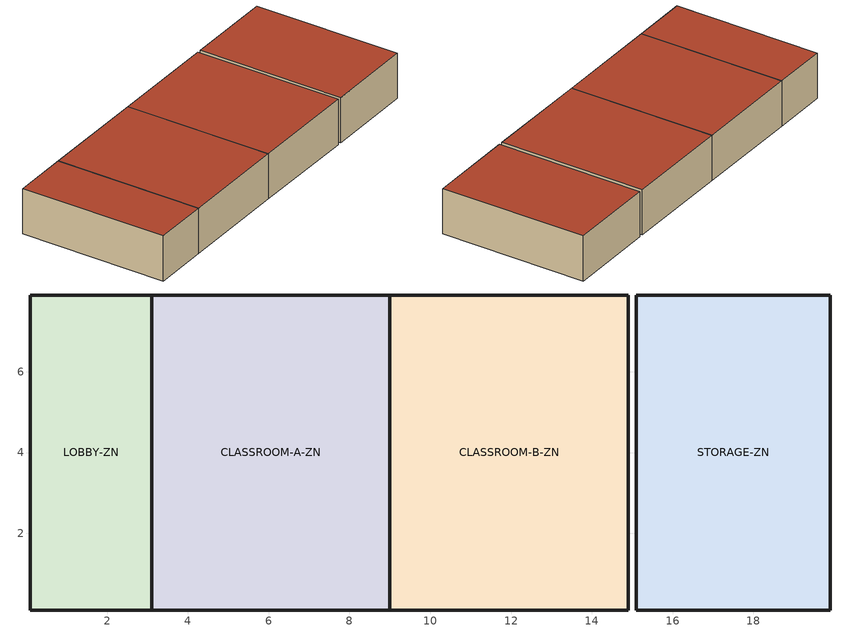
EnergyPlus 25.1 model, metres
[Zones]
CLASSROOM-A-ZN
 floor ground (EW3B09-ConstructionSet Floor): 3.1,0.1 3.1,7.9 9,7.9 9,0.1 z0
 wall outside (EW3B09-ConstructionSet Wall): 3.1,0.1 9,0.1 9,7.9 3.1,7.9 3.1,0.1 z0:2.44
 roof outside (EW3B09-ConstructionSet Roof): 9,0.1 9,7.9 3.1,7.9 3.1,0.1 z2.44
CLASSROOM-B-ZN
 floor ground (EW3B09-ConstructionSet Floor): 9,0.1 9,7.9 14.9,7.9 14.9,0.1 z0
 wall outside (EW3B09-ConstructionSet Wall): 9,7.9 9,0.1 14.9,0.1 14.9,7.9 9,7.9 z0:2.44
 roof outside (EW3B09-ConstructionSet Roof): 14.9,0.1 14.9,7.9 9,7.9 9,0.1 z2.44
LOBBY-ZN
 floor ground (EW3B09-ConstructionSet Floor): 0.1,0.1 0.1,7.9 3.1,7.9 3.1,0.1 z0
 wall outside (EW3B09-ConstructionSet Wall): 0.1,7.9 0.1,0.1 3.1,0.1 3.1,7.9 0.1,7.9 z0:2.44
 roof outside (EW3B09-ConstructionSet Roof): 3.1,0.1 3.1,7.9 0.1,7.9 0.1,0.1 z2.44
STORAGE-ZN
 floor ground (EW3B09-ConstructionSet Floor): 15.1,0.1 15.1,7.9 19.9,7.9 19.9,0.1 z0
 wall outside (EW3B09-ConstructionSet Wall): 15.1,7.9 15.1,0.1 19.9,0.1 19.9,7.9 15.1,7.9 z0:2.44
 roof outside (EW3B09-ConstructionSet Roof): 19.9,0.1 19.9,7.9 15.1,7.9 15.1,0.1 z2.44
[Building]
multi-cli-3-revit-archicad-openstudio-task-09-windows
[Material] Thermal Absorptance=0.9; Solar Absorptance=0.7; Visible Absorptance=0.7
Name | Roughness | Thickness {m} | Conductivity {W/m-K} | Density {kg/m3} | Specific Heat {J/kg-K}
EW Floor Slab | MediumRough | 0.18 | 1.4 | 2200 | 900
EW Roof Insulation | MediumSmooth | 0.24 | 0.055 | 120 | 1000
EW Wall Insulation | MediumSmooth | 0.2 | 0.08 | 160 | 900
[Construction]
EW3B09-ConstructionSet Floor: EW Floor Slab
EW3B09-ConstructionSet Roof: EW Roof Insulation
EW3B09-ConstructionSet Wall: EW Wall Insulation
[Zone] Multiplier=1; Part of Total Floor Area=Yes
CLASSROOM-A-ZN; CLASSROOM-B-ZN; LOBBY-ZN; STORAGE-ZN
[Space]
Name | Zone
CLASSROOM-A | CLASSROOM-A-ZN
CLASSROOM-B | CLASSROOM-B-ZN
LOBBY | LOBBY-ZN
STORAGE | STORAGE-ZN
[Lights] Design Level Calculation Method=Watts/Area; Fraction Replaceable=1
Name | Zone or ZoneList or Space or SpaceList | Schedule | Watts per Floor Area {W/m2}
CLASSROOM-A Lights | CLASSROOM-A | CLASSROOM-A ClassroomTeachingSchedule | 10
CLASSROOM-B Lights | CLASSROOM-B | CLASSROOM-B ClassroomTeachingSchedule | 10
LOBBY Lights | LOBBY | LOBBY LobbyShortOccupancy | 6
STORAGE Lights | STORAGE | STORAGE StorageLowLoad | 3
[People] Number of People Calculation Method=People/Area; Fraction Radiant=0.3; Activity Level Schedule=Occupant Activity 120W
Name | Zone or ZoneList or Space or SpaceList | Number of People Schedule | People per Floor Area {person/m2}
CLASSROOM-A People | CLASSROOM-A | CLASSROOM-A ClassroomTeachingSchedule | 0.25
CLASSROOM-B People | CLASSROOM-B | CLASSROOM-B ClassroomTeachingSchedule | 0.25
LOBBY People | LOBBY | LOBBY LobbyShortOccupancy | 0.04
STORAGE People | STORAGE | STORAGE StorageLowLoad | 0.01
[ElectricEquipment] Design Level Calculation Method=Watts/Area
Name | Zone or ZoneList or Space or SpaceList | Schedule | Watts per Floor Area {W/m2}
CLASSROOM-A Equipment | CLASSROOM-A | CLASSROOM-A ClassroomTeachingSchedule | 8
CLASSROOM-B Equipment | CLASSROOM-B | CLASSROOM-B ClassroomTeachingSchedule | 8
LOBBY Equipment | LOBBY | LOBBY LobbyShortOccupancy | 2
STORAGE Equipment | STORAGE | STORAGE StorageLowLoad | 1
[ZoneControl:Thermostat] Temperature Difference Between Cutout And Setpoint {deltaC}=0
Name | Zone or ZoneList | Control Type Schedule | Control 1
CLASSROOM-A-ZN Thermostat | CLASSROOM-A-ZN | CLASSROOM-A-ZN Thermostat Schedule | CLASSROOM-A Thermostat
CLASSROOM-B-ZN Thermostat | CLASSROOM-B-ZN | CLASSROOM-B-ZN Thermostat Schedule | CLASSROOM-B Thermostat
LOBBY-ZN Thermostat | LOBBY-ZN | LOBBY-ZN Thermostat Schedule | LOBBY Thermostat
STORAGE-ZN Thermostat | STORAGE-ZN | STORAGE-ZN Thermostat Schedule | STORAGE Thermostat
[ThermostatSetpoint:DualSetpoint] Heating Setpoint Temperature Schedule=Heating Setpoint 20.0C; Cooling Setpoint Temperature Schedule=Cooling Setpoint 24.0C
CLASSROOM-A Thermostat; CLASSROOM-B Thermostat; LOBBY Thermostat; STORAGE Thermostat
[ZoneVentilation:DesignFlowRate] Design Flow Rate Calculation Method=Flow/Person
Name | Zone or ZoneList or Space or SpaceList | Schedule | Flow Rate per Person {m3/s-person}
CLASSROOM-A-ZN Ventilation per Person | CLASSROOM-A-ZN | CLASSROOM-A ClassroomTeachingSchedule | 0.01
CLASSROOM-B-ZN Ventilation per Person | CLASSROOM-B-ZN | CLASSROOM-B ClassroomTeachingSchedule | 0.01
LOBBY-ZN Ventilation per Person | LOBBY-ZN | LOBBY LobbyShortOccupancy | 0.008
STORAGE-ZN Ventilation per Person | STORAGE-ZN | STORAGE StorageLowLoad | 0.005
[Schedule:Day:Interval]
Schedule Day 5; Schedule Day 6: No, 07:00, 0.05, 08:00, 0.2, 17:00, 1, 19:00, 0.25, 24:00, 0.05
Schedule Day 3: No, 24:00, 120
Schedule Day 1: No, 24:00, 20
Schedule Day 2: No, 24:00, 24
Schedule Day 4: No, 07:00, 0.02, 08:00, 0.15, 17:00, 0.35, 19:00, 0.1, 24:00, 0.02
Schedule Day 7: No, 08:00, 0.01, 18:00, 0.1, 24:00, 0.01
[Schedule:Week:Daily]
CLASSROOM-A ClassroomTeachingSchedule Week Rule - Jan1-Dec31: Schedule Day 5, Schedule Day 5, Schedule Day 5, Schedule Day 5, Schedule Day 5, Schedule Day 5, Schedule Day 5, Schedule Day 5, Schedule Day 5, Schedule Day 5, Schedule Day 5, Schedule Day 5
Occupant Activity 120W Week Rule - Jan1-Dec31: Schedule Day 3, Schedule Day 3, Schedule Day 3, Schedule Day 3, Schedule Day 3, Schedule Day 3, Schedule Day 3, Schedule Day 3, Schedule Day 3, Schedule Day 3, Schedule Day 3, Schedule Day 3
Heating Setpoint 20.0C Week Rule - Jan1-Dec31: Schedule Day 1, Schedule Day 1, Schedule Day 1, Schedule Day 1, Schedule Day 1, Schedule Day 1, Schedule Day 1, Schedule Day 1, Schedule Day 1, Schedule Day 1, Schedule Day 1, Schedule Day 1
Cooling Setpoint 24.0C Week Rule - Jan1-Dec31: Schedule Day 2, Schedule Day 2, Schedule Day 2, Schedule Day 2, Schedule Day 2, Schedule Day 2, Schedule Day 2, Schedule Day 2, Schedule Day 2, Schedule Day 2, Schedule Day 2, Schedule Day 2
CLASSROOM-B ClassroomTeachingSchedule Week Rule - Jan1-Dec31: Schedule Day 6, Schedule Day 6, Schedule Day 6, Schedule Day 6, Schedule Day 6, Schedule Day 6, Schedule Day 6, Schedule Day 6, Schedule Day 6, Schedule Day 6, Schedule Day 6, Schedule Day 6
LOBBY LobbyShortOccupancy Week Rule - Jan1-Dec31: Schedule Day 4, Schedule Day 4, Schedule Day 4, Schedule Day 4, Schedule Day 4, Schedule Day 4, Schedule Day 4, Schedule Day 4, Schedule Day 4, Schedule Day 4, Schedule Day 4, Schedule Day 4
STORAGE StorageLowLoad Week Rule - Jan1-Dec31: Schedule Day 7, Schedule Day 7, Schedule Day 7, Schedule Day 7, Schedule Day 7, Schedule Day 7, Schedule Day 7, Schedule Day 7, Schedule Day 7, Schedule Day 7, Schedule Day 7, Schedule Day 7
[Schedule:Year]
CLASSROOM-A ClassroomTeachingSchedule: CLASSROOM-A ClassroomTeachingSchedule Week Rule - Jan1-Dec31, 1, 1, 12, 31
Occupant Activity 120W: Occupant Activity 120W Week Rule - Jan1-Dec31, 1, 1, 12, 31
Heating Setpoint 20.0C: Heating Setpoint 20.0C Week Rule - Jan1-Dec31, 1, 1, 12, 31
Cooling Setpoint 24.0C: Cooling Setpoint 24.0C Week Rule - Jan1-Dec31, 1, 1, 12, 31
CLASSROOM-B ClassroomTeachingSchedule: CLASSROOM-B ClassroomTeachingSchedule Week Rule - Jan1-Dec31, 1, 1, 12, 31
LOBBY LobbyShortOccupancy: LOBBY LobbyShortOccupancy Week Rule - Jan1-Dec31, 1, 1, 12, 31
STORAGE StorageLowLoad: STORAGE StorageLowLoad Week Rule - Jan1-Dec31, 1, 1, 12, 31
[Schedule:Compact]
CLASSROOM-A-ZN Thermostat Schedule; CLASSROOM-B-ZN Thermostat Schedule; LOBBY-ZN Thermostat Schedule; STORAGE-ZN Thermostat Schedule: Through: 12/31, For: AllDays, Until: 24:00, 4
